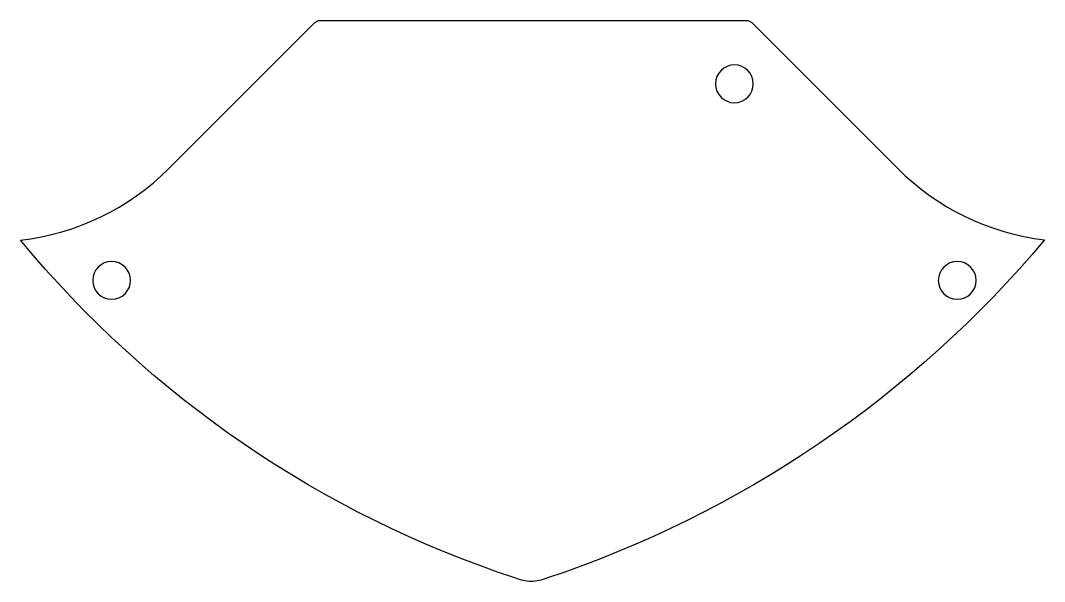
# Model space of a CAD drawing. Header units: millimetres. Extents: x 3.5 to 63, y 2.9 to 35.5.
import ezdxf

# ---------------------------------------------------------------- set-up
doc = ezdxf.new("R2010")
doc.units = ezdxf.units.MM
doc.header["$MEASUREMENT"] = 0
doc.layers.add('Document', color=7, linetype='Continuous')

msp = doc.modelspace()

# ---------------------------------------------------------------- linework, layer by layer
at = {"layer": 'Document'}
msp.add_lwpolyline([(45.725, 35.494, -0.198913), (46.032, 35.367), (54.511, 26.887), (54.511, 26.887, 0.167758), (63.042, 22.735, -0.138833), (34.101, 3.064, -0.082857), (33.205, 2.872, -0.082857), (32.308, 3.064, -0.14161), (3.522, 22.723, 0.169506), (12.152, 26.887), (12.152, 26.887), (20.632, 35.367, -0.198913), (20.938, 35.494)], format="xyb", dxfattribs=at)
msp.add_lwpolyline([(20.938, 35.494), (24.315, 35.494), (24.315, 35.494), (24.315, 35.494), (42.095, 35.494), (42.095, 35.494), (45.725, 35.494)], dxfattribs=at)
for points in [[(45.016, 32.911), (45.016, 32.911), (45.016, 32.911)], [(45.016, 30.711), (45.016, 30.711), (45.016, 30.711)], [(57.97, 21.481), (57.97, 21.481), (57.97, 21.481)], [(8.821, 19.281), (8.821, 19.281), (8.82, 19.281)], [(57.97, 19.281), (57.97, 19.281), (57.97, 19.281)]]:
    msp.add_lwpolyline(points, close=True, dxfattribs=at)
for centre, start, end in [((45.016, 31.811), 90, 270), ((45.016, 31.811), 270, 90), ((8.821, 20.381), 90, 270), ((8.82, 20.381), 270, 90), ((57.97, 20.381), 90, 270), ((57.97, 20.381), 270, 90)]:
    msp.add_arc(centre, 1.1, start, end, dxfattribs=at)

doc.saveas('drawing.dxf')
